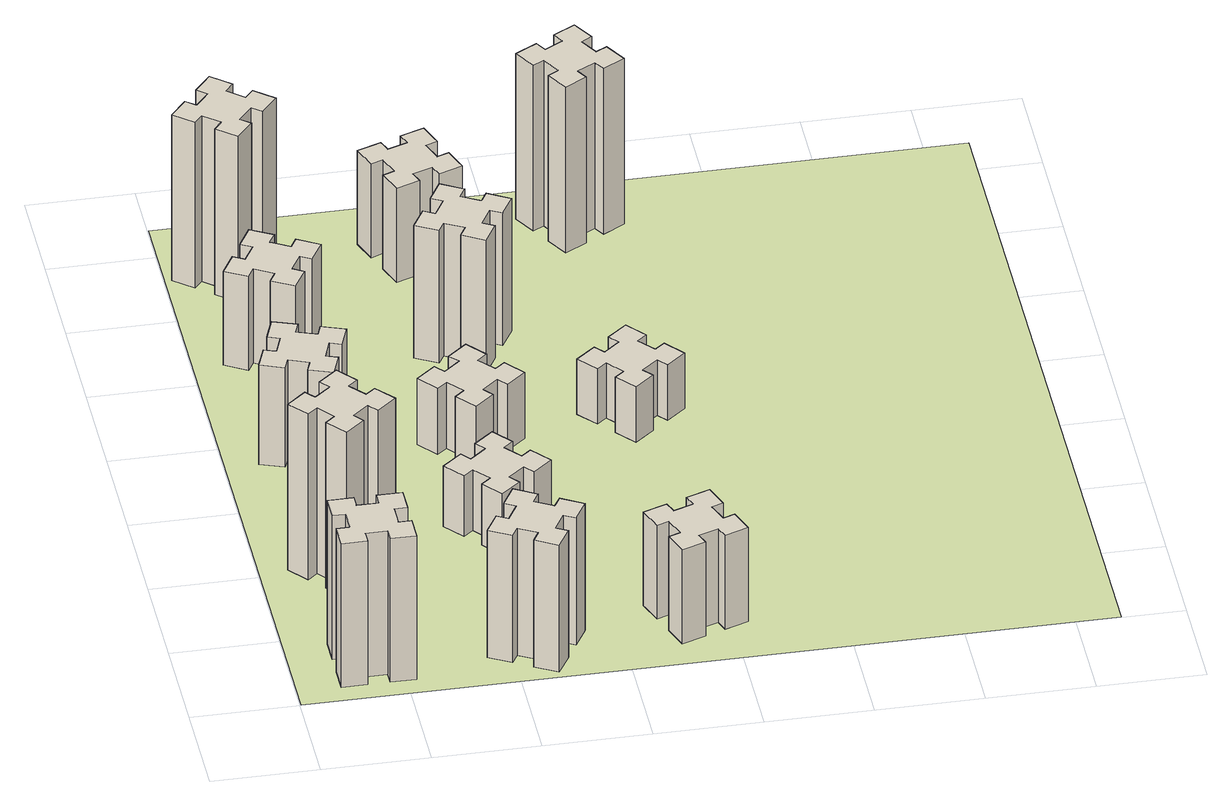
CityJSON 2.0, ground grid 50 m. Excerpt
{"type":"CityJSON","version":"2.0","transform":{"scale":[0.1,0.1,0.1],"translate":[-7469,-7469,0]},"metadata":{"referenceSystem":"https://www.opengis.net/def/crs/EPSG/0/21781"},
"CityObjects":{
"building1":{"type":"Building","attributes":{"class":"1000","function":"1000","usage":"1000","yearOfConstruction":2016,"roofType":"1000","measuredHeight":78,"storeysAboveGround":30,"storeysBelowGround":0},"geometry":[{"type":"Solid","lod":"1","boundaries":[[[[0,1,2,3,4,5,6,7,8,9,10,11,12,13,14,15,16,17,18,19]],[[17,16,20,21]],[[16,15,22,20]],[[15,14,23,22]],[[14,13,24,23]],[[13,12,25,24]],[[12,11,26,25]],[[11,10,27,26]],[[10,9,28,27]],[[9,8,29,28]],[[8,7,30,29]],[[7,6,31,30]],[[6,5,32,31]],[[5,4,33,32]],[[4,3,34,33]],[[3,2,35,34]],[[2,1,36,35]],[[1,0,37,36]],[[0,19,38,37]],[[19,18,39,38]],[[18,17,21,39]],[[24,25,26,27,28,29,30,31,32,33,34,35,36,37,38,39,21,20,22,23]]]]}]},
"building2":{"type":"Building","attributes":{"class":"1000","function":"1000","usage":"1000","yearOfConstruction":2016,"roofType":"1000","measuredHeight":90,"storeysAboveGround":30,"storeysBelowGround":0},"geometry":[{"type":"Solid","lod":"1","boundaries":[[[[40,41,42,43,44,45,46,47,48,49,50,51,52,53,54,55,56,57,58,59]],[[57,56,60,61]],[[56,55,62,60]],[[55,54,63,62]],[[54,53,64,63]],[[53,52,65,64]],[[52,51,66,65]],[[51,50,67,66]],[[50,49,68,67]],[[49,48,69,68]],[[48,47,70,69]],[[47,46,71,70]],[[46,45,72,71]],[[45,44,73,72]],[[44,43,74,73]],[[43,42,75,74]],[[42,41,76,75]],[[41,40,77,76]],[[40,59,78,77]],[[59,58,79,78]],[[58,57,61,79]],[[64,65,66,67,68,69,70,71,72,73,74,75,76,77,78,79,61,60,62,63]]]]}]},
"building3":{"type":"Building","attributes":{"class":"1000","function":"1000","usage":"1000","yearOfConstruction":2016,"roofType":"1000","measuredHeight":54,"storeysAboveGround":30,"storeysBelowGround":0},"geometry":[{"type":"Solid","lod":"1","boundaries":[[[[80,81,82,83,84,85,86,87,88,89,90,91,92,93,94,95,96,97,98,99]],[[97,96,100,101]],[[96,95,102,100]],[[95,94,103,102]],[[94,93,104,103]],[[93,92,105,104]],[[92,91,106,105]],[[91,90,107,106]],[[90,89,108,107]],[[89,88,109,108]],[[88,87,110,109]],[[87,86,111,110]],[[86,85,112,111]],[[85,84,113,112]],[[84,83,114,113]],[[83,82,115,114]],[[82,81,116,115]],[[81,80,117,116]],[[80,99,118,117]],[[99,98,119,118]],[[98,97,101,119]],[[104,105,106,107,108,109,110,111,112,113,114,115,116,117,118,119,101,100,102,103]]]]}]},
"building4":{"type":"Building","attributes":{"class":"1000","function":"1000","usage":"1000","yearOfConstruction":2016,"roofType":"1000","measuredHeight":51,"storeysAboveGround":30,"storeysBelowGround":0},"geometry":[{"type":"Solid","lod":"1","boundaries":[[[[120,121,122,123,124,125,126,127,128,129,130,131,132,133,134,135,136,137,138,139]],[[137,136,140,141]],[[136,135,142,140]],[[135,134,143,142]],[[134,133,144,143]],[[133,132,145,144]],[[132,131,146,145]],[[131,130,147,146]],[[130,129,148,147]],[[129,128,149,148]],[[128,127,150,149]],[[127,126,151,150]],[[126,125,152,151]],[[125,124,153,152]],[[124,123,154,153]],[[123,122,155,154]],[[122,121,156,155]],[[121,120,157,156]],[[120,139,158,157]],[[139,138,159,158]],[[138,137,141,159]],[[144,145,146,147,148,149,150,151,152,153,154,155,156,157,158,159,141,140,142,143]]]]}]},
"building5":{"type":"Building","attributes":{"class":"1000","function":"1000","usage":"1000","yearOfConstruction":2016,"roofType":"1000","measuredHeight":69,"storeysAboveGround":30,"storeysBelowGround":0},"geometry":[{"type":"Solid","lod":"1","boundaries":[[[[160,161,162,163,164,165,166,167,168,169,170,171,172,173,174,175,176,177,178,179]],[[177,176,180,181]],[[176,175,182,180]],[[175,174,183,182]],[[174,173,184,183]],[[173,172,185,184]],[[172,171,186,185]],[[171,170,187,186]],[[170,169,188,187]],[[169,168,189,188]],[[168,167,190,189]],[[167,166,191,190]],[[166,165,192,191]],[[165,164,193,192]],[[164,163,194,193]],[[163,162,195,194]],[[162,161,196,195]],[[161,160,197,196]],[[160,179,198,197]],[[179,178,199,198]],[[178,177,181,199]],[[184,185,186,187,188,189,190,191,192,193,194,195,196,197,198,199,181,180,182,183]]]]}]},
"building6":{"type":"Building","attributes":{"class":"1000","function":"1000","usage":"1000","yearOfConstruction":2016,"roofType":"1000","measuredHeight":90,"storeysAboveGround":30,"storeysBelowGround":0},"geometry":[{"type":"Solid","lod":"1","boundaries":[[[[200,201,202,203,204,205,206,207,208,209,210,211,212,213,214,215,216,217,218,219]],[[217,216,220,221]],[[216,215,222,220]],[[215,214,223,222]],[[214,213,224,223]],[[213,212,225,224]],[[212,211,226,225]],[[211,210,227,226]],[[210,209,228,227]],[[209,208,229,228]],[[208,207,230,229]],[[207,206,231,230]],[[206,205,232,231]],[[205,204,233,232]],[[204,203,234,233]],[[203,202,235,234]],[[202,201,236,235]],[[201,200,237,236]],[[200,219,238,237]],[[219,218,239,238]],[[218,217,221,239]],[[224,225,226,227,228,229,230,231,232,233,234,235,236,237,238,239,221,220,222,223]]]]}]},
"building7":{"type":"Building","attributes":{"class":"1000","function":"1000","usage":"1000","yearOfConstruction":2016,"roofType":"1000","measuredHeight":33,"storeysAboveGround":30,"storeysBelowGround":0},"geometry":[{"type":"Solid","lod":"1","boundaries":[[[[240,241,242,243,244,245,246,247,248,249,250,251,252,253,254,255,256,257,258,259]],[[257,256,260,261]],[[256,255,262,260]],[[255,254,263,262]],[[254,253,264,263]],[[253,252,265,264]],[[252,251,266,265]],[[251,250,267,266]],[[250,249,268,267]],[[249,248,269,268]],[[248,247,270,269]],[[247,246,271,270]],[[246,245,272,271]],[[245,244,273,272]],[[244,243,274,273]],[[243,242,275,274]],[[242,241,276,275]],[[241,240,277,276]],[[240,259,278,277]],[[259,258,279,278]],[[258,257,261,279]],[[264,265,266,267,268,269,270,271,272,273,274,275,276,277,278,279,261,260,262,263]]]]}]},
"building8":{"type":"Building","attributes":{"class":"1000","function":"1000","usage":"1000","yearOfConstruction":2016,"roofType":"1000","measuredHeight":36,"storeysAboveGround":30,"storeysBelowGround":0},"geometry":[{"type":"Solid","lod":"1","boundaries":[[[[280,281,282,283,284,285,286,287,288,289,290,291,292,293,294,295,296,297,298,299]],[[297,296,300,301]],[[296,295,302,300]],[[295,294,303,302]],[[294,293,304,303]],[[293,292,305,304]],[[292,291,306,305]],[[291,290,307,306]],[[290,289,308,307]],[[289,288,309,308]],[[288,287,310,309]],[[287,286,311,310]],[[286,285,312,311]],[[285,284,313,312]],[[284,283,314,313]],[[283,282,315,314]],[[282,281,316,315]],[[281,280,317,316]],[[280,299,318,317]],[[299,298,319,318]],[[298,297,301,319]],[[304,305,306,307,308,309,310,311,312,313,314,315,316,317,318,319,301,300,302,303]]]]}]},
"building9":{"type":"Building","attributes":{"class":"1000","function":"1000","usage":"1000","yearOfConstruction":2016,"roofType":"1000","measuredHeight":51,"storeysAboveGround":30,"storeysBelowGround":0},"geometry":[{"type":"Solid","lod":"1","boundaries":[[[[320,321,322,323,324,325,326,327,328,329,330,331,332,333,334,335,336,337,338,339]],[[337,336,340,341]],[[336,335,342,340]],[[335,334,343,342]],[[334,333,344,343]],[[333,332,345,344]],[[332,331,346,345]],[[331,330,347,346]],[[330,329,348,347]],[[329,328,349,348]],[[328,327,350,349]],[[327,326,351,350]],[[326,325,352,351]],[[325,324,353,352]],[[324,323,354,353]],[[323,322,355,354]],[[322,321,356,355]],[[321,320,357,356]],[[320,339,358,357]],[[339,338,359,358]],[[338,337,341,359]],[[344,345,346,347,348,349,350,351,352,353,354,355,356,357,358,359,341,340,342,343]]]]}]},
"building10":{"type":"Building","attributes":{"class":"1000","function":"1000","usage":"1000","yearOfConstruction":2016,"roofType":"1000","measuredHeight":72,"storeysAboveGround":30,"storeysBelowGround":0},"geometry":[{"type":"Solid","lod":"1","boundaries":[[[[360,361,362,363,364,365,366,367,368,369,370,371,372,373,374,375,376,377,378,379]],[[377,376,380,381]],[[376,375,382,380]],[[375,374,383,382]],[[374,373,384,383]],[[373,372,385,384]],[[372,371,386,385]],[[371,370,387,386]],[[370,369,388,387]],[[369,368,389,388]],[[368,367,390,389]],[[367,366,391,390]],[[366,365,392,391]],[[365,364,393,392]],[[364,363,394,393]],[[363,362,395,394]],[[362,361,396,395]],[[361,360,397,396]],[[360,379,398,397]],[[379,378,399,398]],[[378,377,381,399]],[[384,385,386,387,388,389,390,391,392,393,394,395,396,397,398,399,381,380,382,383]]]]}]},
"building11":{"type":"Building","attributes":{"class":"1000","function":"1000","usage":"1000","yearOfConstruction":2016,"roofType":"1000","measuredHeight":51,"storeysAboveGround":30,"storeysBelowGround":0},"geometry":[{"type":"Solid","lod":"1","boundaries":[[[[400,401,402,403,404,405,406,407,408,409,410,411,412,413,414,415,416,417,418,419]],[[417,416,420,421]],[[416,415,422,420]],[[415,414,423,422]],[[414,413,424,423]],[[413,412,425,424]],[[412,411,426,425]],[[411,410,427,426]],[[410,409,428,427]],[[409,408,429,428]],[[408,407,430,429]],[[407,406,431,430]],[[406,405,432,431]],[[405,404,433,432]],[[404,403,434,433]],[[403,402,435,434]],[[402,401,436,435]],[[401,400,437,436]],[[400,419,438,437]],[[419,418,439,438]],[[418,417,421,439]],[[424,425,426,427,428,429,430,431,432,433,434,435,436,437,438,439,421,420,422,423]]]]}]},
"building12":{"type":"Building","attributes":{"class":"1000","function":"1000","usage":"1000","yearOfConstruction":2016,"roofType":"1000","measuredHeight":30,"storeysAboveGround":30,"storeysBelowGround":0},"geometry":[{"type":"Solid","lod":"1","boundaries":[[[[440,441,442,443,444,445,446,447,448,449,450,451,452,453,454,455,456,457,458,459]],[[457,456,460,461]],[[456,455,462,460]],[[455,454,463,462]],[[454,453,464,463]],[[453,452,465,464]],[[452,451,466,465]],[[451,450,467,466]],[[450,449,468,467]],[[449,448,469,468]],[[448,447,470,469]],[[447,446,471,470]],[[446,445,472,471]],[[445,444,473,472]],[[444,443,474,473]],[[443,442,475,474]],[[442,441,476,475]],[[441,440,477,476]],[[440,459,478,477]],[[459,458,479,478]],[[458,457,461,479]],[[464,465,466,467,468,469,470,471,472,473,474,475,476,477,478,479,461,460,462,463]]]]}]},
"building13":{"type":"Building","attributes":{"class":"1000","function":"1000","usage":"1000","yearOfConstruction":2016,"roofType":"1000","measuredHeight":90,"storeysAboveGround":30,"storeysBelowGround":0},"geometry":[{"type":"Solid","lod":"1","boundaries":[[[[480,481,482,483,484,485,486,487,488,489,490,491,492,493,494,495,496,497,498,499]],[[497,496,500,501]],[[496,495,502,500]],[[495,494,503,502]],[[494,493,504,503]],[[493,492,505,504]],[[492,491,506,505]],[[491,490,507,506]],[[490,489,508,507]],[[489,488,509,508]],[[488,487,510,509]],[[487,486,511,510]],[[486,485,512,511]],[[485,484,513,512]],[[484,483,514,513]],[[483,482,515,514]],[[482,481,516,515]],[[481,480,517,516]],[[480,499,518,517]],[[499,498,519,518]],[[498,497,501,519]],[[504,505,506,507,508,509,510,511,512,513,514,515,516,517,518,519,501,500,502,503]]]]}]},
"landuse1":{"type":"LandUse","attributes":{"name":"plot1","function":"1010"},"geometry":[{"type":"MultiSurface","lod":"1","boundaries":[[[520,521,522,523]]]}]}
},
"vertices":[
[265,325,0],[265,225,0],[205,225,0],[205,105,0],[325,105,0],[325,165,0],[425,165,0],[425,105,0],[545,105,0],[545,225,0],[485,225,0],[485,325,0],[545,325,0],[545,445,0],[425,445,0],[425,385,0],[325,385,0],[325,445,0],[205,445,0],[205,325,0],[325,385,780],[325,445,780],[425,385,780],[425,445,780],[545,445,780],[545,325,780],[485,325,780],[485,225,780],[545,225,780],[545,105,780],[425,105,780],[425,165,780],[325,165,780],[325,105,780],[205,105,780],[205,225,780],[265,225,780],[265,325,780],[205,325,780],[205,445,780],
[492,1048,0],[427,1124,0],[473,1163,0],[396,1255,0],[304,1178,0],[343,1132,0],[266,1067,0],[228,1113,0],[136,1036,0],[213,944,0],[259,983,0],[323,906,0],[277,868,0],[354,776,0],[446,853,0],[408,899,0],[484,963,0],[523,917,0],[615,994,0],[538,1086,0],[484,963,900],[523,917,900],[408,899,900],[446,853,900],[354,776,900],[277,868,900],[323,906,900],[259,983,900],[213,944,900],[136,1036,900],[228,1113,900],[266,1067,900],[343,1132,900],[304,1178,900],[396,1255,900],[473,1163,900],[427,1124,900],[492,1048,900],[538,1086,900],[615,994,900],
[291,1869,0],[385,1835,0],[364,1779,0],[477,1737,0],[518,1850,0],[462,1871,0],[496,1965,0],[552,1944,0],[593,2057,0],[480,2098,0],[460,2042,0],[366,2076,0],[387,2132,0],[274,2173,0],[233,2060,0],[289,2040,0],[255,1946,0],[199,1967,0],[157,1854,0],[270,1813,0],[255,1946,540],[199,1967,540],[289,2040,540],[233,2060,540],[274,2173,540],[387,2132,540],[366,2076,540],[460,2042,540],[480,2098,540],[593,2057,540],[552,1944,540],[496,1965,540],[462,1871,540],[518,1850,540],[477,1737,540],[364,1779,540],[385,1835,540],[291,1869,540],[270,1813,540],[157,1854,540],
[446,2597,0],[496,2684,0],[548,2654,0],[608,2758,0],[504,2818,0],[474,2766,0],[387,2816,0],[417,2868,0],[313,2928,0],[253,2824,0],[305,2794,0],[255,2707,0],[203,2737,0],[143,2633,0],[247,2573,0],[277,2625,0],[364,2575,0],[334,2523,0],[438,2463,0],[498,2567,0],[364,2575,510],[334,2523,510],[277,2625,510],[247,2573,510],[143,2633,510],[203,2737,510],[255,2707,510],[305,2794,510],[253,2824,510],[313,2928,510],[417,2868,510],[387,2816,510],[474,2766,510],[504,2818,510],[608,2758,510],[548,2654,510],[496,2684,510],[446,2597,510],[498,2567,510],[438,2463,510],
[1214,346,0],[1127,396,0],[1157,448,0],[1053,508,0],[993,404,0],[1045,374,0],[995,287,0],[943,317,0],[883,213,0],[987,153,0],[1017,205,0],[1104,155,0],[1074,103,0],[1178,43,0],[1238,147,0],[1186,177,0],[1236,264,0],[1288,234,0],[1348,338,0],[1244,398,0],[1236,264,690],[1288,234,690],[1186,177,690],[1238,147,690],[1178,43,690],[1074,103,690],[1104,155,690],[1017,205,690],[987,153,690],[883,213,690],[943,317,690],[995,287,690],[1045,374,690],[993,404,690],[1053,508,690],[1157,448,690],[1127,396,690],[1214,346,690],[1244,398,690],[1348,338,690],
[384,3387,0],[308,3452,0],[346,3498,0],[254,3575,0],[177,3483,0],[223,3444,0],[159,3368,0],[113,3406,0],[36,3314,0],[128,3237,0],[166,3283,0],[243,3219,0],[204,3173,0],[296,3096,0],[373,3188,0],[327,3226,0],[392,3303,0],[438,3264,0],[515,3356,0],[423,3433,0],[392,3303,900],[438,3264,900],[327,3226,900],[373,3188,900],[296,3096,900],[204,3173,900],[243,3219,900],[166,3283,900],[128,3237,900],[36,3314,900],[113,3406,900],[159,3368,900],[223,3444,900],[177,3483,900],[254,3575,900],[346,3498,900],[308,3452,900],[384,3387,900],[423,3433,900],[515,3356,900],
[1083,1332,0],[1006,1267,0],[968,1313,0],[876,1236,0],[953,1144,0],[999,1183,0],[1063,1106,0],[1017,1068,0],[1094,976,0],[1186,1053,0],[1148,1099,0],[1224,1163,0],[1263,1117,0],[1355,1194,0],[1278,1286,0],[1232,1248,0],[1167,1324,0],[1213,1363,0],[1136,1455,0],[1044,1378,0],[1167,1324,330],[1213,1363,330],[1232,1248,330],[1278,1286,330],[1355,1194,330],[1263,1117,330],[1224,1163,330],[1148,1099,330],[1186,1053,330],[1094,976,330],[1017,1068,330],[1063,1106,330],[999,1183,330],[953,1144,330],[876,1236,330],[968,1313,330],[1006,1267,330],[1083,1332,330],[1044,1378,330],[1136,1455,330],
[1083,1972,0],[1006,1907,0],[968,1953,0],[876,1876,0],[953,1784,0],[999,1823,0],[1063,1746,0],[1017,1708,0],[1094,1616,0],[1186,1693,0],[1148,1739,0],[1224,1803,0],[1263,1757,0],[1355,1834,0],[1278,1926,0],[1232,1888,0],[1167,1964,0],[1213,2003,0],[1136,2095,0],[1044,2018,0],[1167,1964,360],[1213,2003,360],[1232,1888,360],[1278,1926,360],[1355,1834,360],[1263,1757,360],[1224,1803,360],[1148,1739,360],[1186,1693,360],[1094,1616,360],[1017,1708,360],[1063,1746,360],[999,1823,360],[953,1784,360],[876,1876,360],[968,1953,360],[1006,1907,360],[1083,1972,360],[1044,2018,360],[1136,2095,360],
[1865,496,0],[1771,462,0],[1750,518,0],[1637,477,0],[1679,364,0],[1735,385,0],[1769,291,0],[1713,270,0],[1754,157,0],[1867,199,0],[1846,255,0],[1940,289,0],[1960,233,0],[2073,274,0],[2032,387,0],[1976,366,0],[1942,460,0],[1998,480,0],[1957,593,0],[1844,552,0],[1942,460,510],[1998,480,510],[1976,366,510],[2032,387,510],[2073,274,510],[1960,233,510],[1940,289,510],[1846,255,510],[1867,199,510],[1754,157,510],[1713,270,510],[1769,291,510],[1735,385,510],[1679,364,510],[1637,477,510],[1750,518,510],[1771,462,510],[1865,496,510],[1844,552,510],[1957,593,510],
[1314,2666,0],[1227,2716,0],[1257,2768,0],[1153,2828,0],[1093,2724,0],[1145,2694,0],[1095,2607,0],[1043,2637,0],[983,2533,0],[1087,2473,0],[1117,2525,0],[1204,2475,0],[1174,2423,0],[1278,2363,0],[1338,2467,0],[1286,2497,0],[1336,2584,0],[1388,2554,0],[1448,2658,0],[1344,2718,0],[1336,2584,720],[1388,2554,720],[1286,2497,720],[1338,2467,720],[1278,2363,720],[1174,2423,720],[1204,2475,720],[1117,2525,720],[1087,2473,720],[983,2533,720],[1043,2637,720],[1095,2607,720],[1145,2694,720],[1093,2724,720],[1153,2828,720],[1257,2768,720],[1227,2716,720],[1314,2666,720],[1344,2718,720],[1448,2658,720],
[1125,3456,0],[1031,3422,0],[1010,3478,0],[897,3437,0],[939,3324,0],[995,3345,0],[1029,3251,0],[973,3230,0],[1014,3117,0],[1127,3159,0],[1106,3215,0],[1200,3249,0],[1220,3193,0],[1333,3234,0],[1292,3347,0],[1236,3326,0],[1202,3420,0],[1258,3440,0],[1217,3553,0],[1104,3512,0],[1202,3420,510],[1258,3440,510],[1236,3326,510],[1292,3347,510],[1333,3234,510],[1220,3193,510],[1200,3249,510],[1106,3215,510],[1127,3159,510],[1014,3117,510],[973,3230,510],[1029,3251,510],[995,3345,510],[939,3324,510],[897,3437,510],[1010,3478,510],[1031,3422,510],[1125,3456,510],[1104,3512,510],[1217,3553,510],
[1972,1988,0],[1907,2064,0],[1953,2103,0],[1876,2195,0],[1784,2118,0],[1823,2072,0],[1746,2007,0],[1708,2053,0],[1616,1976,0],[1693,1884,0],[1739,1923,0],[1803,1846,0],[1757,1808,0],[1834,1716,0],[1926,1793,0],[1888,1839,0],[1964,1903,0],[2003,1857,0],[2095,1934,0],[2018,2026,0],[1964,1903,300],[2003,1857,300],[1888,1839,300],[1926,1793,300],[1834,1716,300],[1757,1808,300],[1803,1846,300],[1739,1923,300],[1693,1884,300],[1616,1976,300],[1708,2053,300],[1746,2007,300],[1823,2072,300],[1784,2118,300],[1876,2195,300],[1953,2103,300],[1907,2064,300],[1972,1988,300],[2018,2026,300],[2095,1934,300],
[1844,3556,0],[1757,3506,0],[1727,3558,0],[1623,3498,0],[1683,3394,0],[1735,3424,0],[1785,3337,0],[1733,3307,0],[1793,3203,0],[1897,3263,0],[1867,3315,0],[1954,3365,0],[1984,3313,0],[2088,3373,0],[2028,3477,0],[1976,3447,0],[1926,3534,0],[1978,3564,0],[1918,3668,0],[1814,3608,0],[1926,3534,900],[1978,3564,900],[1976,3447,900],[2028,3477,900],[2088,3373,900],[1984,3313,900],[1954,3365,900],[1867,3315,900],[1897,3263,900],[1793,3203,900],[1733,3307,900],[1785,3337,900],[1735,3424,900],[1683,3394,900],[1623,3498,900],[1727,3558,900],[1757,3506,900],[1844,3556,900],[1814,3608,900],[1918,3668,900],
[5,3705,0],[3705,3705,0],[3705,5,0],[5,5,0]
]}
